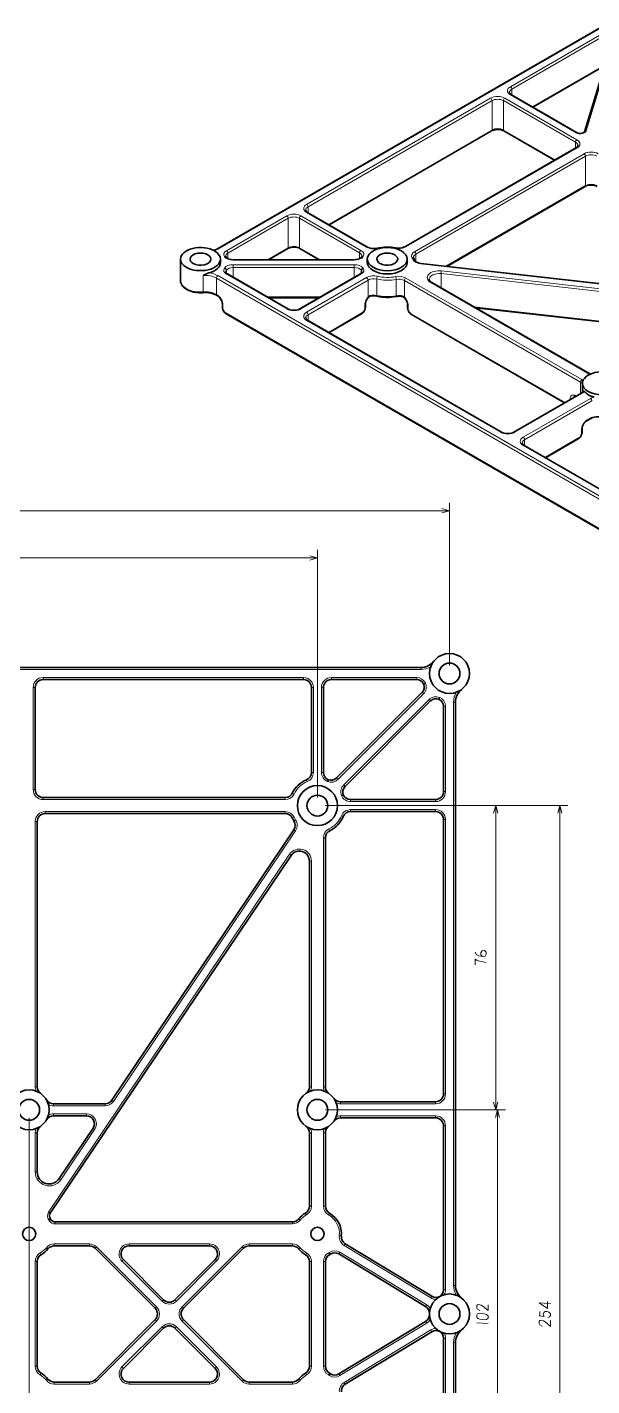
# Model space of a CAD drawing. Extents: x 297 to 1016, y 71 to 742.
# Drawn here: x 529.4 to 670.4, y 335.2 to 674.6 of the extents above; entities that cross this region are included whole.
import ezdxf

# ---------------------------------------------------------------- set-up
doc = ezdxf.new("R2010")
doc.units = 0

msp = doc.modelspace()

# ---------------------------------------------------------------- linework, layer by layer
at = {"color": 7, "lineweight": 35}
for p, q in [((576.72, 619.16), (672.71, 674.59)), ((675.86, 672.39), (668.53, 648.4)), ((604.75, 625.21), (645.37, 648.66)), ((623.7, 619.75), (666.43, 644.43)), ((634.15, 614.83), (668.7, 634.78)), ((580.8, 616.49), (611.02, 616.49)), ((707.63, 606.54), (627.69, 615.56)), ((630.41, 610.81), (670.05, 587.92)), ((641.36, 604.49), (729.86, 594.5)), ((579.07, 602.96), (677.43, 546.17)), ((599.4, 601.36), (647.84, 573.39)), ((663.56, 580.71), (625.34, 602.78)), ((682.39, 553.44), (653.5, 570.12)), ((627.73, 514.62), (491.98, 514.62)), ((531.35, 484.12), (531.35, 509.62)), ((533.35, 511.62), (598.35, 511.62)), ((600.35, 509.62), (600.35, 488.42)), ((603.35, 488.42), (603.35, 509.62)), ((605.35, 511.62), (626.69, 511.62)), ((628.02, 508.42), (606.65, 487.05)), ((608.78, 484.93), (630.14, 506.29)), ((636.35, 360.25), (636.35, 506)), ((633.35, 504.97), (633.35, 483.62)), ((593.79, 482.12), (533.35, 482.12)), ((631.35, 481.62), (610.14, 481.62)), ((610.14, 478.62), (631.35, 478.62)), ((531.85, 409.87), (531.85, 476.12)), ((533.85, 478.12), (593.79, 478.12)), ((633.35, 476.62), (633.35, 408.12)), ((595.98, 474.08), (550.51, 406.51)), ((603.85, 409.87), (603.85, 472.06)), ((535.12, 378.27), (595.28, 467.67)), ((599.85, 466.27), (599.85, 409.87)), ((631.35, 406.12), (607.6, 406.12)), ((607.6, 402.12), (631.35, 402.12)), ((633.35, 400.12), (633.35, 359.19)), ((595.61, 376.12), (536.31, 376.12)), ((554.8, 370.12), (574.9, 370.12)), ((630.44, 357.55), (608.78, 370.68)), ((561.32, 354.54), (546.32, 369.54)), ((583.39, 369.54), (568.39, 354.54)), ((628.89, 354.98), (607.23, 368.11)), ((531.85, 366.2), (531.85, 340.05)), ((599.85, 340.05), (599.85, 366.2)), ((603.85, 366.2), (603.85, 340.05)), ((546.32, 336.71), (561.32, 351.71)), ((568.39, 351.71), (583.39, 336.71)), ((607.23, 338.14), (628.89, 351.26)), ((630.44, 348.7), (608.78, 335.57)), ((633.35, 306.12), (633.35, 347.06)), ((636.35, 346), (636.35, 200.25)), ((554.8, 336.12), (574.9, 336.12))]:
    msp.add_line(p, q, dxfattribs=at)
at = {"color": 7, "lineweight": 13}
for p, q in [((672.96, 674.56), (576.97, 619.14)), ((650.07, 659.71), (673.8, 673.41)), ((674.16, 672.8), (650.42, 659.1)), ((676.34, 672.65), (669.01, 648.66)), ((599.15, 630.32), (645.12, 656.85)), ((645.47, 656.24), (599.51, 629.7)), ((666.33, 645.83), (648.3, 656.24)), ((648.65, 656.85), (666.68, 646.44)), ((604.6, 625.3), (645.47, 648.89)), ((666.68, 644.4), (623.95, 619.73)), ((626.07, 618.5), (668.45, 642.97)), ((668.8, 642.36), (626.42, 617.89)), ((633.9, 614.86), (668.8, 635.01)), ((611.02, 616.4), (580.8, 616.4)), ((580.8, 615.25), (611.02, 615.25)), ((611.02, 614.55), (580.8, 614.55)), ((707.57, 606.45), (627.64, 615.47)), ((679.68, 552.39), (576.61, 611.89)), ((576.97, 612.51), (680.03, 553)), ((667.57, 585.92), (623.59, 611.31)), ((623.95, 611.92), (667.92, 586.53)), ((738.51, 601.08), (632.76, 613.01)), ((632.86, 613.71), (738.61, 601.77)), ((669.88, 587.85), (630.16, 610.78)), ((640.91, 604.75), (730.16, 594.67)), ((578.97, 603.19), (677.32, 546.4)), ((647.59, 573.37), (599.15, 601.33)), ((625.24, 603.01), (663.71, 580.8)), ((682.2, 553.39), (653.25, 570.1)), ((334.85, 553.79), (634.85, 553.79)), ((634.85, 515.12), (634.85, 555.79)), ((601.85, 482.12), (601.85, 543.98)), ((367.85, 541.98), (601.85, 541.98)), ((491.98, 514.12), (627.73, 514.12)), ((530.85, 509.62), (530.85, 484.12)), ((598.35, 512.12), (533.35, 512.12)), ((600.85, 488.42), (600.85, 509.62)), ((602.85, 509.62), (602.85, 488.42)), ((626.69, 512.12), (605.35, 512.12)), ((607.01, 486.69), (628.38, 508.06)), ((629.79, 506.65), (608.42, 485.28)), ((635.85, 506), (635.85, 360.25)), ((633.85, 483.62), (633.85, 504.97)), ((533.35, 481.62), (593.79, 481.62)), ((593.79, 478.62), (533.85, 478.62)), ((603.85, 480.12), (648.38, 480.12)), ((603.85, 480.12), (664.42, 480.12)), ((610.14, 481.12), (631.35, 481.12)), ((631.35, 479.12), (610.14, 479.12)), ((646.38, 404.12), (646.38, 480.12)), ((662.42, 226.12), (662.42, 480.12)), ((531.35, 476.12), (531.35, 409.87)), ((633.85, 408.12), (633.85, 476.62)), ((550.92, 406.23), (596.39, 473.8)), ((603.35, 472.06), (603.35, 409.87)), ((594.86, 467.95), (534.71, 378.55)), ((600.35, 409.87), (600.35, 466.27)), ((603.85, 404.12), (648.38, 404.12)), ((603.85, 404.12), (648.84, 404.12)), ((607.6, 405.62), (631.35, 405.62)), ((646.84, 302.12), (646.84, 404.12)), ((529.85, 402.12), (529.85, 154.73)), ((631.35, 402.62), (607.6, 402.62)), ((633.85, 359.19), (633.85, 400.12)), ((536.31, 375.62), (595.61, 375.62)), ((574.9, 370.62), (554.8, 370.62)), ((608.52, 370.25), (630.19, 357.12)), ((546.67, 369.89), (561.67, 354.89)), ((568.03, 354.89), (583.03, 369.89)), ((607.49, 368.54), (629.15, 355.41)), ((531.35, 340.05), (531.35, 366.2)), ((600.35, 366.2), (600.35, 340.05)), ((603.35, 340.05), (603.35, 366.2)), ((561.67, 351.36), (546.67, 336.36)), ((583.03, 336.36), (568.03, 351.36)), ((629.15, 350.84), (607.49, 337.71)), ((608.52, 336), (630.19, 349.13)), ((633.85, 347.06), (633.85, 306.12)), ((635.85, 200.25), (635.85, 346)), ((574.9, 335.62), (554.8, 335.62))]:
    msp.add_line(p, q, dxfattribs=at)
at = {"color": 7, "lineweight": 13, "ltscale": 0.486646}
msp.add_line((655.52, 654.69), (672.37, 664.42), dxfattribs=at)
at = {"color": 7, "lineweight": 35, "ltscale": 0.479428}
msp.add_line((655.66, 654.61), (672.27, 664.2), dxfattribs=at)
at = {"color": 7, "lineweight": 13, "ltscale": 0.036598}
for p, q in [((650.42, 659.1), (650.42, 657.63)), ((666.33, 644.37), (666.33, 645.83)), ((599.51, 629.7), (599.51, 628.24)), ((599.51, 602.76), (599.51, 601.3))]:
    msp.add_line(p, q, dxfattribs=at)
at = {"color": 7, "lineweight": 13, "ltscale": 0.183713}
for p, q in [((645.47, 648.89), (645.47, 656.24)), ((648.3, 656.24), (648.3, 648.89))]:
    msp.add_line(p, q, dxfattribs=at)
at = {"color": 7, "lineweight": 13, "ltscale": 0.473534}
msp.add_line((666.47, 648.2), (650.07, 657.67), dxfattribs=at)
at = {"color": 7, "lineweight": 35, "ltscale": 0.473534}
msp.add_line((666.72, 648.22), (650.32, 657.69), dxfattribs=at)
at = {"color": 7, "lineweight": 13, "ltscale": 0.373402}
msp.add_line((648.3, 648.89), (661.23, 641.42), dxfattribs=at)
at = {"color": 7, "lineweight": 35, "ltscale": 0.366185}
msp.add_line((661.09, 641.34), (648.4, 648.66), dxfattribs=at)
at = {"color": 7, "lineweight": 13, "ltscale": 0.183711}
for p, q in [((668.8, 635.01), (668.8, 642.36)), ((594.56, 619.5), (594.56, 626.85)), ((597.39, 626.85), (597.39, 619.5))]:
    msp.add_line(p, q, dxfattribs=at)
at = {"color": 7, "lineweight": 13, "ltscale": 0.432915}
for p, q in [((614.15, 619.62), (599.15, 628.28)), ((612.38, 618.19), (597.39, 626.85)), ((597.74, 627.46), (612.74, 618.8)), ((599.15, 603.37), (614.15, 612.03)), ((614.5, 611.42), (599.51, 602.76))]:
    msp.add_line(p, q, dxfattribs=at)
at = {"color": 7, "lineweight": 35, "ltscale": 0.432915}
msp.add_line((614.4, 619.64), (599.4, 628.3), dxfattribs=at)
at = {"color": 7, "lineweight": 13, "ltscale": 0.435645}
for p, q in [((579.11, 618.75), (594.2, 627.46)), ((594.56, 626.85), (579.47, 618.13))]:
    msp.add_line(p, q, dxfattribs=at)
at = {"color": 7, "lineweight": 13, "ltscale": 0.03363}
msp.add_line((579.47, 618.13), (579.47, 616.79), dxfattribs=at)
at = {"color": 7, "lineweight": 13, "ltscale": 0.150257}
msp.add_line((589.35, 616.49), (594.56, 619.5), dxfattribs=at)
at = {"color": 7, "lineweight": 35, "ltscale": 0.138812}
msp.add_line((589.65, 616.49), (594.45, 619.27), dxfattribs=at)
at = {"color": 7, "lineweight": 13, "ltscale": 0.150256}
msp.add_line((597.39, 619.5), (602.59, 616.49), dxfattribs=at)
at = {"color": 7, "lineweight": 35, "ltscale": 0.138813}
msp.add_line((602.3, 616.49), (597.49, 619.27), dxfattribs=at)
at = {"color": 7, "lineweight": 13, "ltscale": 0.035454}
msp.add_line((612.38, 616.77), (612.38, 618.19), dxfattribs=at)
at = {"color": 7, "lineweight": 13, "ltscale": 0.047025}
msp.add_line((626.42, 617.89), (626.42, 616.01), dxfattribs=at)
at = {"color": 7, "lineweight": 35, "ltscale": 0.132686}
msp.add_line((567.64, 616.64), (567.64, 611.33), dxfattribs=at)
at = {"color": 7, "lineweight": 35, "ltscale": 0.020413}
for p, q in [((577.64, 616.64), (577.64, 615.82)), ((614.31, 616.64), (614.31, 615.82)), ((624.31, 616.64), (624.31, 615.82)), ((613.83, 604.62), (613.83, 605.43)), ((667.97, 573.41), (667.97, 574.23))]:
    msp.add_line(p, q, dxfattribs=at)
at = {"color": 7, "lineweight": 35, "ltscale": 0.002049}
msp.add_line((579.07, 617.11), (579.03, 617.18), dxfattribs=at)
at = {"color": 7, "lineweight": 13, "ltscale": 0.002293}
for p, q in [((580.8, 616.4), (580.8, 616.49)), ((611.02, 616.4), (611.02, 616.49))]:
    msp.add_line(p, q, dxfattribs=at)
at = {"color": 7, "lineweight": 13, "ltscale": 0.017422}
for p, q in [((580.8, 614.55), (580.8, 615.25)), ((611.02, 614.55), (611.02, 615.25))]:
    msp.add_line(p, q, dxfattribs=at)
at = {"color": 7, "lineweight": 13, "ltscale": 0.061252}
msp.add_line((580.8, 614.55), (580.8, 612.1), dxfattribs=at)
at = {"color": 7, "lineweight": 13, "ltscale": 0.063182}
msp.add_line((611.02, 612.02), (611.02, 614.55), dxfattribs=at)
at = {"color": 7, "lineweight": 13, "ltscale": 0.102063}
for p, q in [((573.28, 608.47), (573.28, 612.55)), ((576.61, 611.89), (576.61, 607.81)), ((616.67, 611.67), (616.67, 607.59)), ((621.54, 607.5), (621.54, 611.59))]:
    msp.add_line(p, q, dxfattribs=at)
at = {"color": 7, "lineweight": 13, "ltscale": 0.017413}
msp.add_line((579.08, 613.84), (579.08, 613.14), dxfattribs=at)
at = {"color": 7, "lineweight": 13, "ltscale": 0.435646}
msp.add_line((594.2, 604.19), (579.11, 612.9), dxfattribs=at)
at = {"color": 7, "lineweight": 13, "ltscale": 0.020067}
msp.add_line((579.13, 613.1), (579.13, 613.9), dxfattribs=at)
at = {"color": 7, "lineweight": 35, "ltscale": 0.435645}
msp.add_line((579.36, 612.93), (594.45, 604.21), dxfattribs=at)
at = {"color": 7, "lineweight": 35, "ltscale": 0.432916}
msp.add_line((612.49, 612.87), (597.49, 604.21), dxfattribs=at)
at = {"color": 7, "lineweight": 13, "ltscale": 0.432916}
msp.add_line((612.74, 612.85), (597.74, 604.19), dxfattribs=at)
at = {"color": 7, "lineweight": 35, "ltscale": 0.017838}
msp.add_line((612.84, 613.87), (612.84, 613.16), dxfattribs=at)
at = {"color": 7, "lineweight": 13, "ltscale": 0.105948}
msp.add_line((614.5, 607.18), (614.5, 611.42), dxfattribs=at)
at = {"color": 7, "lineweight": 13, "ltscale": 0.104649}
msp.add_line((623.59, 611.31), (623.59, 607.12), dxfattribs=at)
at = {"color": 7, "lineweight": 13, "ltscale": 0.089142}
msp.add_line((632.76, 613.01), (632.76, 609.45), dxfattribs=at)
at = {"color": 7, "lineweight": 13, "ltscale": 0.006309}
msp.add_line((576.61, 607.81), (576.83, 607.69), dxfattribs=at)
at = {"color": 7, "lineweight": 35, "ltscale": 0.006311}
msp.add_line((576.72, 607.58), (576.94, 607.46), dxfattribs=at)
at = {"color": 7, "lineweight": 35, "ltscale": 0.020409}
msp.add_line((578.11, 604.62), (578.11, 605.43), dxfattribs=at)
at = {"color": 7, "lineweight": 13, "ltscale": 0.020412}
for p, q in [((578.26, 605.23), (578.26, 604.41)), ((613.69, 604.41), (613.69, 605.23))]:
    msp.add_line(p, q, dxfattribs=at)
at = {"color": 7, "lineweight": 13, "ltscale": 0.334619}
msp.add_line((589.28, 607.2), (602.67, 607.2), dxfattribs=at)
at = {"color": 7, "lineweight": 35, "ltscale": 0.316321}
msp.add_line((602.3, 606.99), (589.65, 606.99), dxfattribs=at)
at = {"color": 7, "lineweight": 35, "ltscale": 0.020415}
msp.add_line((624.38, 604.44), (624.38, 605.26), dxfattribs=at)
at = {"color": 7, "lineweight": 13, "ltscale": 0.020413}
for p, q in [((624.53, 605.05), (624.53, 604.24)), ((667.83, 573.21), (667.83, 574.03))]:
    msp.add_line(p, q, dxfattribs=at)
at = {"color": 7, "lineweight": 13, "ltscale": 0.241697}
msp.add_line((604.6, 598.35), (612.98, 603.19), dxfattribs=at)
at = {"color": 7, "lineweight": 35, "ltscale": 0.234479}
msp.add_line((612.87, 602.96), (604.75, 598.27), dxfattribs=at)
at = {"color": 7, "lineweight": 13, "ltscale": 0.072208}
msp.add_line((667.57, 583.03), (667.57, 585.92), dxfattribs=at)
at = {"color": 7, "lineweight": 35, "ltscale": 0.055386}
msp.add_line((668.05, 585.61), (668.05, 583.4), dxfattribs=at)
at = {"color": 7, "lineweight": 13, "ltscale": 0.008745}
msp.add_line((668.13, 583.53), (668.13, 583.88), dxfattribs=at)
at = {"color": 7, "lineweight": 35, "ltscale": 0.484905}
msp.add_line((667.67, 583.09), (650.88, 573.39), dxfattribs=at)
at = {"color": 7, "lineweight": 13, "ltscale": 0.484905}
msp.add_line((667.92, 583.06), (651.13, 573.37), dxfattribs=at)
at = {"color": 7, "lineweight": 13, "ltscale": 0.484907}
for p, q in [((653.25, 572.14), (670.05, 581.84)), ((670.4, 581.23), (653.6, 571.53))]:
    msp.add_line(p, q, dxfattribs=at)
at = {"color": 7, "lineweight": 13, "ltscale": 0.003548}
msp.add_line((665, 581.54), (665, 581.69), dxfattribs=at)
at = {"color": 7, "lineweight": 13, "ltscale": 0.002886}
msp.add_line((666.44, 582.49), (666.54, 582.43), dxfattribs=at)
at = {"color": 7, "lineweight": 13, "ltscale": 0.03274}
msp.add_line((669.27, 576.49), (670.4, 577.14), dxfattribs=at)
at = {"color": 7, "lineweight": 35, "ltscale": 0.032741}
msp.add_line((670.3, 576.92), (669.16, 576.26), dxfattribs=at)
at = {"color": 7, "lineweight": 13, "ltscale": 0.036597}
msp.add_line((653.6, 571.53), (653.6, 570.06), dxfattribs=at)
at = {"color": 7, "lineweight": 13, "ltscale": 0.24292}
msp.add_line((658.7, 567.12), (667.11, 571.98), dxfattribs=at)
at = {"color": 7, "lineweight": 35, "ltscale": 0.235704}
msp.add_line((667.01, 571.75), (658.84, 567.04), dxfattribs=at)
at = {"color": 7, "lineweight": 13, "ltscale": 0.0125}
for p, q in [((627.73, 514.62), (627.73, 514.12)), ((530.85, 509.62), (531.35, 509.62)), ((533.35, 512.12), (533.35, 511.62)), ((598.35, 512.12), (598.35, 511.62)), ((600.85, 509.62), (600.35, 509.62)), ((603.35, 509.62), (602.85, 509.62)), ((605.35, 511.62), (605.35, 512.12)), ((626.69, 512.12), (626.69, 511.62)), ((628.83, 510.69), (628.36, 510.5)), ((628.38, 508.06), (628.02, 508.42)), ((632.12, 506.68), (632.31, 507.14)), ((632.23, 506.63), (632.41, 507.1)), ((635.85, 506), (636.35, 506)), ((633.85, 504.97), (633.35, 504.97)), ((600.85, 488.42), (600.35, 488.42)), ((603.35, 488.42), (602.85, 488.42)), ((607.01, 486.69), (606.65, 487.05)), ((531.35, 484.12), (530.85, 484.12)), ((533.35, 482.12), (533.35, 481.62)), ((593.79, 482.12), (593.79, 481.62)), ((633.85, 483.62), (633.35, 483.62)), ((533.85, 478.12), (533.85, 478.62)), ((593.79, 478.12), (593.79, 478.62)), ((610.14, 481.12), (610.14, 481.62)), ((610.14, 478.62), (610.14, 479.12)), ((631.35, 481.12), (631.35, 481.62)), ((631.35, 478.62), (631.35, 479.12)), ((531.85, 476.12), (531.35, 476.12)), ((608.3, 477.4), (607.84, 477.6)), ((633.35, 476.62), (633.85, 476.62)), ((603.85, 472.06), (603.35, 472.06)), ((599.85, 466.27), (600.35, 466.27)), ((531.85, 409.87), (531.35, 409.87)), ((599.85, 409.87), (600.35, 409.87)), ((603.85, 409.87), (603.35, 409.87)), ((633.35, 408.12), (633.85, 408.12)), ((535.91, 405.62), (535.91, 405.12)), ((548.85, 405.62), (548.85, 405.12)), ((607.6, 406.12), (607.6, 405.62)), ((631.35, 406.12), (631.35, 405.62)), ((535.91, 403.12), (535.91, 402.62)), ((544.14, 403.12), (544.14, 402.62)), ((607.6, 402.12), (607.6, 402.62)), ((631.35, 402.12), (631.35, 402.62)), ((531.35, 398.38), (531.85, 398.38)), ((599.85, 398.38), (600.35, 398.38)), ((603.85, 398.38), (603.35, 398.38)), ((633.35, 400.12), (633.85, 400.12)), ((531.35, 388.61), (531.85, 388.61)), ((597.17, 376.87), (597.56, 376.56)), ((598.85, 378.32), (599.1, 377.89)), ((599.85, 380.05), (600.35, 380.05)), ((603.85, 380.05), (603.35, 380.05)), ((604.85, 378.32), (604.6, 377.89)), ((535.3, 376.67), (534.88, 376.4)), ((536.31, 376.12), (536.31, 375.62)), ((595.61, 376.12), (595.61, 375.62)), ((536.1, 370.62), (536.1, 370.12)), ((544.9, 370.62), (544.9, 370.12)), ((554.8, 370.12), (554.8, 370.62)), ((574.9, 370.62), (574.9, 370.12)), ((584.8, 370.62), (584.8, 370.12)), ((595.61, 370.62), (595.61, 370.12)), ((607.83, 372.57), (607.33, 372.62)), ((608.78, 370.68), (608.52, 370.25)), ((532.6, 368.36), (532.85, 367.93)), ((534.15, 369.69), (534.54, 369.37)), ((546.67, 369.89), (546.32, 369.54)), ((553.39, 366.71), (553.03, 366.36)), ((576.67, 366.36), (576.32, 366.71)), ((583.03, 369.89), (583.39, 369.54)), ((597.56, 369.69), (597.17, 369.37)), ((599.1, 368.36), (598.85, 367.93)), ((604.6, 368.36), (604.85, 367.93)), ((604.83, 368.5), (605.11, 368.08)), ((607.49, 368.54), (607.23, 368.11)), ((531.85, 366.2), (531.35, 366.2)), ((600.35, 366.2), (599.85, 366.2)), ((603.35, 366.2), (603.85, 366.2)), ((635.85, 360.25), (636.35, 360.25)), ((563.44, 356.66), (563.08, 356.31)), ((566.62, 356.31), (566.27, 356.66)), ((630.44, 357.55), (630.19, 357.12)), ((633.35, 359.19), (633.85, 359.19)), ((561.67, 354.89), (561.32, 354.54)), ((568.03, 354.89), (568.39, 354.54)), ((629.15, 355.41), (628.89, 354.98)), ((561.67, 351.36), (561.32, 351.71)), ((563.44, 349.59), (563.08, 349.94)), ((566.62, 349.94), (566.27, 349.59)), ((568.39, 351.71), (568.03, 351.36)), ((629.15, 350.84), (628.89, 351.26)), ((630.44, 348.7), (630.19, 349.13)), ((633.35, 347.06), (633.85, 347.06)), ((635.85, 346), (636.35, 346)), ((531.85, 340.05), (531.35, 340.05)), ((553.39, 339.54), (553.03, 339.89)), ((576.67, 339.89), (576.32, 339.54)), ((599.85, 340.05), (600.35, 340.05)), ((603.35, 340.05), (603.85, 340.05)), ((532.85, 338.32), (532.6, 337.89)), ((534.54, 336.87), (534.15, 336.56)), ((536.1, 336.12), (536.1, 335.62)), ((544.9, 336.12), (544.9, 335.62)), ((546.32, 336.71), (546.67, 336.36)), ((554.8, 336.12), (554.8, 335.62)), ((574.9, 335.62), (574.9, 336.12)), ((583.39, 336.71), (583.03, 336.36)), ((584.8, 336.12), (584.8, 335.62)), ((595.61, 336.12), (595.61, 335.62)), ((597.17, 336.87), (597.56, 336.56)), ((598.85, 338.32), (599.1, 337.89)), ((604.6, 337.89), (604.85, 338.32)), ((604.83, 337.74), (605.11, 338.17)), ((607.49, 337.71), (607.23, 338.14)), ((608.78, 335.57), (608.52, 336))]:
    msp.add_line(p, q, dxfattribs=at)
at = {"color": 7, "lineweight": 35, "ltscale": 0.000506592}
msp.add_line((625.4, 511.62), (625.38, 511.62), dxfattribs=at)
at = {"color": 7, "lineweight": 35, "ltscale": 0.000140455}
msp.add_line((625.46, 511.62), (625.46, 511.62), dxfattribs=at)
at = {"color": 7, "lineweight": 13, "ltscale": 0.012499}
for p, q in [((628.87, 510.59), (628.41, 510.39)), ((630.14, 506.29), (629.79, 506.65)), ((599.13, 486.57), (599.32, 486.11)), ((608.78, 484.93), (608.42, 485.28)), ((595.99, 476.29), (596.41, 476.57)), ((595.98, 474.08), (596.39, 473.8)), ((604.96, 473.85), (604.74, 474.3)), ((550.51, 406.51), (550.92, 406.23)), ((546.21, 399.23), (545.8, 399.51)), ((537.76, 386.66), (537.34, 386.94)), ((535.12, 378.27), (534.71, 378.55)), ((535.14, 376.9), (534.73, 376.61))]:
    msp.add_line(p, q, dxfattribs=at)
at = {"color": 7, "lineweight": 35, "ltscale": 0.000503335}
msp.add_line((627.11, 507.5), (627.09, 507.49), dxfattribs=at)
at = {"color": 7, "lineweight": 35, "ltscale": 0.000543213}
msp.add_line((633.35, 503.65), (633.35, 503.67), dxfattribs=at)
at = {"color": 7, "lineweight": 35, "ltscale": 0.000251775}
msp.add_line((636.35, 503.68), (636.35, 503.67), dxfattribs=at)
at = {"color": 7, "lineweight": 35, "ltscale": 0.000552368}
msp.add_line((600.35, 489.6), (600.35, 489.57), dxfattribs=at)
at = {"color": 7, "lineweight": 35, "ltscale": 0.012505}
for p, q in [((604.34, 486.13), (604.53, 486.59)), ((608.32, 482.8), (607.86, 482.61))]:
    msp.add_line(p, q, dxfattribs=at)
at = {"color": 7, "lineweight": 35, "ltscale": 4.85652e-05}
msp.add_line((607.43, 487.83), (607.44, 487.83), dxfattribs=at)
at = {"color": 7, "lineweight": 35, "ltscale": 0.000507111}
msp.add_line((607.47, 487.87), (607.49, 487.88), dxfattribs=at)
at = {"color": 7, "lineweight": 35, "ltscale": 0.000323487}
for p, q in [((592.47, 482.12), (592.46, 482.12)), ((611.23, 406.12), (611.24, 406.12))]:
    msp.add_line(p, q, dxfattribs=at)
at = {"color": 7, "lineweight": 13, "ltscale": 0.012501}
for p, q in [((595.58, 483.23), (596.03, 483.01)), ((595.58, 477.01), (596.03, 477.23)), ((595.28, 467.67), (594.86, 467.95))]:
    msp.add_line(p, q, dxfattribs=at)
at = {"color": 7, "lineweight": 35, "ltscale": 0.00050354}
for p, q in [((611.3, 478.62), (611.32, 478.62)), ((539.3, 402.62), (539.32, 402.62))]:
    msp.add_line(p, q, dxfattribs=at)
at = {"color": 7, "lineweight": 35, "ltscale": 0.000535583}
for p, q in [((592.45, 478.12), (592.47, 478.12)), ((599.85, 413.53), (599.85, 413.51))]:
    msp.add_line(p, q, dxfattribs=at)
at = {"color": 7, "lineweight": 35, "ltscale": 0.0006274}
msp.add_line((595.32, 473.1), (595.33, 473.12), dxfattribs=at)
at = {"color": 7, "lineweight": 35, "ltscale": 4.8041e-05}
msp.add_line((595.36, 473.16), (595.36, 473.17), dxfattribs=at)
at = {"color": 7, "lineweight": 35, "ltscale": 0.00032349}
for p, q in [((603.85, 470.75), (603.85, 470.73)), ((531.85, 413.5), (531.85, 413.51)), ((603.85, 413.5), (603.85, 413.51)), ((531.85, 394.75), (531.85, 394.73)), ((603.85, 394.75), (603.85, 394.73))]:
    msp.add_line(p, q, dxfattribs=at)
at = {"color": 7, "lineweight": 35, "ltscale": 0.323355}
msp.add_line((548.85, 405.62), (535.91, 405.62), dxfattribs=at)
at = {"color": 7, "lineweight": 13, "ltscale": 0.323355}
msp.add_line((535.91, 405.12), (548.85, 405.12), dxfattribs=at)
at = {"color": 7, "lineweight": 13, "ltscale": 0.205597}
msp.add_line((544.14, 403.12), (535.91, 403.12), dxfattribs=at)
at = {"color": 7, "lineweight": 35, "ltscale": 0.205597}
msp.add_line((535.91, 402.62), (544.14, 402.62), dxfattribs=at)
at = {"color": 7, "lineweight": 35, "ltscale": 0.000538635}
for p, q in [((611.26, 402.12), (611.24, 402.12)), ((599.85, 394.72), (599.85, 394.74))]:
    msp.add_line(p, q, dxfattribs=at)
at = {"color": 7, "lineweight": 13, "ltscale": 0.244108}
msp.add_line((531.35, 398.38), (531.35, 388.61), dxfattribs=at)
at = {"color": 7, "lineweight": 35, "ltscale": 0.244108}
msp.add_line((531.85, 388.61), (531.85, 398.38), dxfattribs=at)
at = {"color": 7, "lineweight": 35, "ltscale": 0.378686}
msp.add_line((545.8, 399.51), (537.34, 386.94), dxfattribs=at)
at = {"color": 7, "lineweight": 13, "ltscale": 0.378685}
msp.add_line((537.76, 386.66), (546.21, 399.23), dxfattribs=at)
at = {"color": 7, "lineweight": 35, "ltscale": 0.458181}
for p, q in [((599.85, 398.38), (599.85, 380.05)), ((603.85, 380.05), (603.85, 398.38))]:
    msp.add_line(p, q, dxfattribs=at)
at = {"color": 7, "lineweight": 13, "ltscale": 0.458181}
for p, q in [((600.35, 380.05), (600.35, 398.38)), ((603.35, 398.38), (603.35, 380.05))]:
    msp.add_line(p, q, dxfattribs=at)
at = {"color": 7, "lineweight": 13, "ltscale": 0.220131}
for p, q in [((536.1, 370.62), (544.9, 370.62)), ((544.9, 335.62), (536.1, 335.62))]:
    msp.add_line(p, q, dxfattribs=at)
at = {"color": 7, "lineweight": 35, "ltscale": 0.220131}
for p, q in [((544.9, 370.12), (536.1, 370.12)), ((536.1, 336.12), (544.9, 336.12))]:
    msp.add_line(p, q, dxfattribs=at)
at = {"color": 7, "lineweight": 13, "ltscale": 0.270131}
for p, q in [((584.8, 370.62), (595.61, 370.62)), ((595.61, 335.62), (584.8, 335.62))]:
    msp.add_line(p, q, dxfattribs=at)
at = {"color": 7, "lineweight": 35, "ltscale": 0.270131}
for p, q in [((595.61, 370.12), (584.8, 370.12)), ((584.8, 336.12), (595.61, 336.12))]:
    msp.add_line(p, q, dxfattribs=at)
at = {"color": 7, "lineweight": 35, "ltscale": 0.35533}
for p, q in [((563.44, 356.66), (553.39, 366.71)), ((576.32, 366.71), (566.27, 356.66)), ((563.44, 349.59), (553.39, 339.54)), ((576.32, 339.54), (566.27, 349.59))]:
    msp.add_line(p, q, dxfattribs=at)
at = {"color": 7, "lineweight": 13, "ltscale": 0.35533}
for p, q in [((553.03, 366.36), (563.08, 356.31)), ((566.62, 356.31), (576.67, 366.36)), ((553.03, 339.89), (563.08, 349.94)), ((566.62, 349.94), (576.67, 339.89))]:
    msp.add_line(p, q, dxfattribs=at)
at = {"color": 7, "lineweight": 35, "ltscale": 0.000551605}
msp.add_line((633.35, 362.6), (633.35, 362.57), dxfattribs=at)
at = {"color": 7, "lineweight": 35, "ltscale": 0.000507024}
for p, q in [((625.99, 356.74), (625.97, 356.75)), ((627.55, 346.94), (627.53, 346.93))]:
    msp.add_line(p, q, dxfattribs=at)
at = {"color": 7, "lineweight": 35, "ltscale": 0.000271109}
msp.add_line((626, 356.74), (625.99, 356.74), dxfattribs=at)
at = {"color": 7, "lineweight": 35, "ltscale": 0.000263912}
msp.add_line((627.55, 346.94), (627.54, 346.94), dxfattribs=at)
at = {"color": 7, "lineweight": 35, "ltscale": 0.000504303}
msp.add_line((633.35, 343.67), (633.35, 343.65), dxfattribs=at)
at = {"color": 7, "lineweight": 35}
for points in [[(650.32, 657.69), (650.1, 657.84), (649.94, 658), (649.86, 658.15), (649.83, 658.28)], [(648.4, 648.66), (648.09, 648.81), (647.72, 648.92), (647.28, 649), (646.81, 649.02), (646.34, 648.98), (645.9, 648.89), (645.53, 648.75), (645.37, 648.66)], [(666.72, 648.22), (666.95, 648.12), (667.28, 648.05), (667.65, 648.04), (668, 648.09), (668.25, 648.18), (668.42, 648.27), (668.51, 648.36), (668.53, 648.4), (668.53, 648.4)], [(666.43, 644.43), (666.65, 644.57), (666.81, 644.74), (666.89, 644.89), (666.92, 645.01)], [(671.74, 634.78), (671.42, 634.93), (671.06, 635.04), (670.61, 635.12), (670.14, 635.14), (669.67, 635.1), (669.24, 635.01), (668.86, 634.87), (668.7, 634.78)], [(599.4, 628.3), (599.19, 628.45), (599.03, 628.61), (598.95, 628.76), (598.92, 628.89)], [(597.49, 619.27), (597.18, 619.42), (596.81, 619.53), (596.36, 619.6), (595.89, 619.62), (595.43, 619.59), (594.99, 619.49), (594.61, 619.35), (594.45, 619.27)], [(616.75, 619.38), (616.28, 619.3), (615.8, 619.29), (615.32, 619.33), (614.88, 619.44), (614.51, 619.58), (614.4, 619.64)], [(621.48, 619.46), (621.99, 619.4), (622.51, 619.41), (623.01, 619.49), (623.39, 619.6), (623.7, 619.75)], [(579.03, 617.18), (578.95, 617.31), (578.94, 617.4)], [(579.42, 616.81), (579.21, 616.96), (579.07, 617.11)], [(580.8, 616.49), (580.33, 616.52), (579.89, 616.62), (579.58, 616.73), (579.42, 616.81)], [(611.02, 616.49), (611.49, 616.52), (611.94, 616.61), (612.32, 616.74), (612.59, 616.88), (612.81, 617.06), (612.9, 617.15)], [(612.84, 613.87), (612.85, 613.97), (612.93, 614.14), (613.03, 614.25), (613.15, 614.33), (613.3, 614.39)], [(613.3, 617.26), (613.2, 617.27), (613.04, 617.25), (612.97, 617.21), (612.9, 617.15)], [(626.6, 615.89), (626.38, 616.04), (626.22, 616.2), (626.14, 616.35)], [(627.69, 615.56), (627.23, 615.64), (626.83, 615.78), (626.6, 615.89)], [(567.64, 611.33), (567.68, 610.94), (567.78, 610.58), (567.95, 610.24), (568.19, 609.89), (568.49, 609.58), (568.88, 609.27), (569.21, 609.06)], [(573.28, 612.55), (574, 612.91), (574.33, 613.06), (574.5, 613.12), (574.75, 613.21)], [(579.36, 612.93), (579.16, 613.06), (579.03, 613.21), (578.96, 613.34), (578.94, 613.43)], [(612.49, 612.87), (612.71, 613.02), (612.86, 613.18), (612.95, 613.33), (612.97, 613.46)], [(630.41, 610.81), (630.14, 610.99), (629.96, 611.17), (629.85, 611.35), (629.79, 611.53), (629.78, 611.6)], [(569.21, 609.06), (569.71, 608.81), (570.27, 608.6), (570.92, 608.42), (571.62, 608.3), (572.34, 608.24), (573.07, 608.25), (573.25, 608.26)], [(573.25, 608.26), (573.97, 608.28), (574.68, 608.22), (575.37, 608.1), (575.97, 607.92), (576.5, 607.7), (576.72, 607.58)], [(576.94, 607.46), (577.18, 607.28), (577.43, 607.04), (577.66, 606.75), (577.89, 606.33), (578.02, 605.99), (578.1, 605.65), (578.11, 605.43)], [(578.11, 604.62), (578.14, 604.31), (578.23, 603.99), (578.39, 603.67), (578.59, 603.37), (578.84, 603.12), (579.07, 602.96)], [(594.45, 604.21), (594.77, 604.07), (595.13, 603.95), (595.58, 603.88), (596.05, 603.86), (596.52, 603.9), (596.95, 603.99), (597.33, 604.13), (597.49, 604.21)], [(613.83, 604.62), (613.8, 604.31), (613.71, 604), (613.56, 603.67), (613.35, 603.37), (613.1, 603.12), (612.87, 602.96)], [(613.83, 605.43), (613.86, 605.73), (613.95, 606.07), (614.1, 606.42), (614.29, 606.75), (614.52, 607.05)], [(623.2, 607.21), (622.8, 607.3), (622.36, 607.35), (621.82, 607.34), (621.48, 607.29)], [(624.38, 605.26), (624.35, 605.54), (624.26, 605.9), (624.1, 606.28), (623.85, 606.67), (623.59, 606.97)], [(624.38, 604.44), (624.41, 604.16), (624.5, 603.81), (624.66, 603.49), (624.87, 603.19), (625.12, 602.94), (625.34, 602.78)], [(599.4, 601.36), (599.19, 601.5), (599.03, 601.67), (598.95, 601.82), (598.92, 601.94)], [(668.13, 583.88), (668.26, 583.82), (668.35, 583.75), (668.51, 583.59)], [(665.99, 582.35), (666.1, 582.39), (666.25, 582.38), (666.38, 582.34)], [(667.67, 583.09), (667.91, 583.25), (668.06, 583.41), (668.14, 583.57), (668.16, 583.68)], [(670.3, 576.92), (670.62, 577.07), (671.03, 577.19), (671.5, 577.26), (672.03, 577.27), (672.2, 577.25)], [(667.97, 574.23), (668, 574.53), (668.09, 574.87), (668.24, 575.21), (668.43, 575.55), (668.7, 575.88), (668.98, 576.14), (669.16, 576.26)], [(647.84, 573.39), (648.15, 573.24), (648.52, 573.13), (648.97, 573.06), (649.44, 573.04), (649.9, 573.07), (650.34, 573.17), (650.72, 573.31), (650.88, 573.39)], [(653.5, 570.12), (653.28, 570.27), (653.13, 570.43), (653.04, 570.58), (653.02, 570.71)], [(667.01, 571.75), (667.24, 571.91), (667.49, 572.17), (667.7, 572.46), (667.85, 572.79), (667.95, 573.13), (667.97, 573.41)]]:
    msp.add_lwpolyline(points, dxfattribs=at)
at = {"color": 7, "lineweight": 13}
for points in [[(576.83, 607.69), (577.08, 607.52), (577.32, 607.31), (577.54, 607.07), (577.74, 606.79), (577.92, 606.49), (578.06, 606.18), (578.16, 605.87), (578.23, 605.54), (578.26, 605.23)], [(578.26, 604.41), (578.28, 604.21), (578.34, 603.99), (578.44, 603.77), (578.57, 603.56), (578.72, 603.38), (578.89, 603.24), (578.97, 603.19)], [(612.98, 603.19), (613.15, 603.31), (613.31, 603.47), (613.45, 603.67), (613.56, 603.88), (613.64, 604.1), (613.68, 604.32), (613.69, 604.41)], [(613.69, 605.23), (613.71, 605.52), (613.77, 605.83), (613.84, 606.06), (613.94, 606.3), (614.05, 606.53), (614.18, 606.76), (614.34, 606.98), (614.5, 607.18)], [(623.59, 607.12), (623.76, 606.94), (623.92, 606.74), (624.19, 606.3), (624.33, 605.98), (624.44, 605.67), (624.5, 605.35), (624.53, 605.05)], [(624.53, 604.24), (624.55, 604.03), (624.61, 603.81), (624.71, 603.59), (624.84, 603.39), (624.99, 603.21), (625.16, 603.06), (625.24, 603.01)], [(665, 581.69), (665.02, 581.95), (665.08, 582.19), (665.19, 582.38), (665.33, 582.53), (665.5, 582.64), (665.7, 582.68), (665.92, 582.68), (666.16, 582.62), (666.44, 582.49)], [(665.99, 582.35), (665.87, 582.2), (665.79, 582)], [(667.83, 574.03), (667.84, 574.24), (667.87, 574.47), (667.93, 574.7), (668.01, 574.94), (668.15, 575.25), (668.33, 575.55), (668.53, 575.83), (668.75, 576.08), (668.99, 576.3), (669.27, 576.49)], [(667.11, 571.98), (667.29, 572.1), (667.45, 572.27), (667.59, 572.46), (667.7, 572.68), (667.78, 572.9), (667.82, 573.12), (667.83, 573.21)], [(632.92, 553.27), (634.85, 553.79), (632.92, 554.31)], [(599.92, 541.46), (601.85, 541.98), (599.92, 542.5)], [(646.9, 478.19), (646.38, 480.12), (645.86, 478.19)], [(662.94, 478.19), (662.42, 480.12), (661.9, 478.19)], [(641.23, 443.47), (641.55, 442.95), (642.14, 442.56), (643.05, 442.42), (643.79, 442.53), (644.03, 442.98), (644.03, 443.47), (643.61, 443.89), (642.98, 443.82), (642.67, 443.4), (642.7, 442.84), (643.09, 442.46)], [(644.03, 440.95), (642.32, 441.23), (641.69, 441.48), (641.23, 441.72), (641.23, 440.36)], [(645.86, 406.06), (646.38, 404.12), (646.9, 406.06)], [(647.36, 402.19), (646.84, 404.12), (646.32, 402.19)], [(644.49, 355.43), (644.49, 353.96), (643.16, 355.08), (642.74, 355.36), (642.15, 355.5), (641.8, 355.43), (641.69, 355.26), (641.69, 354.66), (641.83, 354.35), (642.39, 354)], [(660.07, 355.7), (658.5, 355.84), (657.27, 355.94), (659.3, 354.47), (659.3, 356.22)], [(659.44, 352.27), (659.83, 352.41), (660.07, 352.72), (660.07, 353.14), (659.65, 353.56), (659.23, 353.7), (658.78, 353.7), (658.39, 353.49), (658.25, 353.11), (658.32, 352.72), (658.53, 352.48), (657.27, 352.62)], [(657.41, 352.62), (657.41, 353.77)], [(641.69, 350.95), (643.09, 350.85), (644.49, 350.74)], [(660.07, 351.5), (660.07, 350.03), (658.74, 351.15), (658.32, 351.43), (657.73, 351.57), (657.38, 351.5), (657.27, 351.32), (657.27, 350.73), (657.41, 350.41), (657.97, 350.06)]]:
    msp.add_lwpolyline(points, dxfattribs=at)
msp.add_lwpolyline([(644.49, 352.67), (644.11, 352.98), (643.62, 353.16), (642.22, 353.26), (641.87, 353.12), (641.69, 352.84), (641.69, 352.32), (641.94, 352), (642.39, 351.79), (643.58, 351.65), (644.11, 351.76), (644.49, 352.07)], close=True, dxfattribs=at)
at = {"color": 7, "lineweight": 35}
for centre, radius in [((634.85, 513.12), 5), ((634.85, 513.12), 2.6), ((601.85, 480.12), 5), ((601.85, 480.12), 2.6), ((529.85, 404.12), 5), ((601.85, 404.12), 5), ((529.85, 404.12), 2.6), ((601.85, 404.12), 2.6), ((529.85, 373.12), 1.65), ((601.85, 373.12), 1.65), ((634.85, 353.12), 5), ((634.85, 353.12), 2.6)]:
    msp.add_circle(centre, radius, dxfattribs=at)
for centre, radius, start, end in [((574.48, 623.11), 4.54, 288.7009, 299.5941), ((612.54, 617.39), 0.428, 325.1371, 357.9223), ((626.25, 617.09), 0.412, 181.5932, 212.2673), ((623.2, 615.28), 3.13, 20.049, 30.3954), ((615.25, 606.41), 0.966, 104.0544, 138.6857), ((615.92, 603.74), 3.72, 77.1601, 104.0787), ((622.95, 606.33), 0.912, 44.6923, 73.6824), ((627.73, 518.62), 4, 270, 322.3301), ((533.35, 509.62), 2, 90, 180), ((598.35, 509.62), 2, 0, 90), ((605.35, 509.62), 2, 90, 180), ((626.69, 509.82), 1.8, 22.0243, 90), ((626.75, 509.69), 1.8, 315, 22.9757), ((634.85, 513.12), 7, 202.0243, 202.9757), ((640.35, 506), 4, 127.6699, 180), ((631.42, 505.02), 1.8, 67.0243, 135), ((634.85, 513.12), 7, 247.0243, 247.9757), ((631.55, 504.97), 1.8, 0, 67.9757), ((601.85, 480.12), 7, 112.8854, 153.6122), ((598.35, 488.42), 2, 292.8854, 360), ((605.35, 488.42), 2, 180, 245.7655), ((605.24, 488.46), 2, 249.2345, 315), ((533.35, 484.12), 2, 180, 270), ((593.79, 484.12), 2, 270, 333.6122), ((610.19, 483.51), 2, 135, 200.7655), ((610.14, 483.62), 2, 204.2345, 270), ((631.35, 483.62), 2, 270, 360), ((610.14, 476.62), 2, 90, 157.1146), ((631.35, 476.62), 2, 0, 90), ((533.85, 476.12), 2, 90, 180), ((593.79, 476.12), 2, 26.3878, 90), ((601.85, 480.12), 7, 206.3878, 213.1781), ((594.32, 475.2), 2, 326.0635, 33.1781), ((601.85, 480.12), 7, 296.3878, 337.1146), ((605.85, 472.06), 2, 116.3878, 180), ((597.35, 466.27), 2.5, 0, 146.0635), ((533.85, 409.87), 2, 180, 235.1501), ((597.85, 409.87), 2, 304.8499, 360), ((605.85, 409.87), 2, 180, 235.1501), ((631.35, 408.12), 2, 270, 360), ((535.91, 407.62), 2, 210, 270), ((548.85, 407.62), 2, 270, 326.0635), ((607.6, 408.12), 2, 214.8499, 270), ((535.91, 400.62), 2, 90, 150), ((544.14, 400.62), 2, 326.0635, 90), ((607.6, 400.12), 2, 90, 145.1501), ((631.35, 400.12), 2, 0, 90), ((533.85, 398.38), 2, 124.8499, 180), ((597.85, 398.38), 2, 0, 55.1501), ((605.85, 398.38), 2, 124.8499, 180), ((534.85, 388.61), 3, 180, 326.0635), ((536.12, 377.6), 1.2, 146.0635, 215.5365), ((529.85, 373.12), 6.5, 33.0557, 35.5365), ((595.61, 378.12), 2, 270, 321.3178), ((601.85, 373.12), 6, 120, 141.3178), ((597.85, 380.05), 2, 300, 360), ((605.85, 380.05), 2, 180, 240), ((601.85, 373.12), 6, 354.7261, 60), ((536.31, 377.32), 1.2, 213.0557, 270), ((536.1, 368.12), 2, 90, 141.3178), ((544.9, 368.12), 2, 45, 90), ((554.8, 368.12), 2, 90, 225), ((574.9, 368.12), 2, 315, 90), ((584.8, 368.12), 2, 90, 135), ((595.61, 368.12), 2, 38.6822, 90), ((609.82, 372.39), 2, 174.7261, 238.7816), ((533.85, 366.2), 2, 120, 180), ((529.85, 373.12), 6, 300, 321.3178), ((601.85, 373.12), 6, 218.6822, 240), ((597.85, 366.2), 2, 0, 60), ((605.85, 366.2), 2, 120, 180), ((601.85, 373.12), 6, 300, 302.8371), ((606.19, 366.4), 2, 58.7816, 122.8371), ((640.35, 360.25), 4, 180, 232.3301), ((564.85, 358.07), 2, 225, 315), ((631.48, 359.26), 2, 238.7816, 297.2581), ((631.35, 359.19), 2, 301.5235, 360), ((559.9, 353.12), 2, 315, 45), ((569.8, 353.12), 2, 135, 225), ((627.85, 353.27), 2, 0, 58.7816), ((564.85, 348.17), 2, 45, 135), ((627.85, 352.97), 2, 301.2184, 360), ((631.48, 346.99), 2, 62.7419, 121.2184), ((631.35, 347.06), 2, 0, 58.4765), ((640.35, 346), 4, 127.6699, 180), ((533.85, 340.05), 2, 180, 240), ((554.8, 338.12), 2, 135, 270), ((574.9, 338.12), 2, 270, 45), ((597.85, 340.05), 2, 300, 360), ((605.85, 340.05), 2, 180, 240), ((529.85, 333.12), 6, 38.6822, 60), ((536.1, 338.12), 2, 218.6822, 270), ((544.9, 338.12), 2, 270, 315), ((584.8, 338.12), 2, 225, 270), ((595.61, 338.12), 2, 270, 321.3178), ((601.85, 333.12), 6, 120, 141.3178), ((601.85, 333.12), 6, 57.1629, 60), ((606.19, 339.85), 2, 237.1629, 301.2184), ((609.82, 333.86), 2, 121.2184, 185.2739)]:
    msp.add_arc(centre, radius, start, end, dxfattribs=at)
at = {"color": 7, "lineweight": 13}
for centre, radius, start, end in [((615.37, 606.51), 1.1, 104.7943, 142.4419), ((622.81, 606.43), 1.05, 41.4993, 73.0568), ((627.73, 518.62), 4.5, 270, 302.611), ((533.35, 509.62), 2.5, 90, 180), ((598.35, 509.62), 2.5, 0, 90), ((605.35, 509.62), 2.5, 90, 180), ((626.69, 509.82), 2.3, 22.0243, 90), ((626.75, 509.69), 2.3, 315, 22.9757), ((634.85, 513.12), 6.5, 202.0243, 202.9757), ((631.42, 505.02), 2.3, 67.0243, 135), ((634.85, 513.12), 6.5, 247.0243, 247.9757), ((631.55, 504.97), 2.3, 360, 67.9757), ((640.35, 506), 4.5, 147.389, 180), ((601.85, 480.12), 6.5, 112.8854, 153.6122), ((598.35, 488.42), 2.5, 292.8854, 0), ((605.35, 488.42), 2.5, 180, 246.1125), ((605.24, 488.46), 2.5, 248.8875, 315), ((533.35, 484.12), 2.5, 180, 270), ((593.79, 484.12), 2.5, 270, 333.6122), ((610.19, 483.51), 2.5, 135, 201.1125), ((610.14, 483.62), 2.5, 203.8875, 270), ((631.35, 483.62), 2.5, 270, 360), ((533.85, 476.12), 2.5, 90, 180), ((593.79, 476.12), 2.5, 26.3878, 90), ((610.14, 476.62), 2.5, 90, 157.1146), ((631.35, 476.62), 2.5, 0, 90), ((601.85, 480.12), 6.5, 206.3878, 213.1781), ((594.32, 475.2), 2.5, 326.0635, 33.1781), ((601.85, 480.12), 6.5, 296.3878, 337.1146), ((605.85, 472.06), 2.5, 116.3878, 180), ((597.35, 466.27), 3, 0, 146.0635), ((533.85, 409.87), 2.5, 180, 204.9513), ((597.85, 409.87), 2.5, 335.0487, 360), ((605.85, 409.87), 2.5, 180, 204.9513), ((631.35, 408.12), 2.5, 270, 360), ((535.91, 407.62), 2.5, 240.1988, 270), ((548.85, 407.62), 2.5, 270, 326.0635), ((607.6, 408.12), 2.5, 245.0487, 270), ((535.91, 400.62), 2.5, 90, 119.8012), ((544.14, 400.62), 2.5, 326.0635, 90), ((607.6, 400.12), 2.5, 90, 114.9513), ((631.35, 400.12), 2.5, 0, 90), ((533.85, 398.38), 2.5, 155.0487, 180), ((597.85, 398.38), 2.5, 0, 24.9513), ((605.85, 398.38), 2.5, 155.0487, 180), ((534.85, 388.61), 3.5, 180, 326.0635), ((536.12, 377.6), 1.7, 146.0635, 215.5365), ((601.85, 373.12), 5.5, 120, 141.3178), ((597.85, 380.05), 2.5, 300, 0), ((605.85, 380.05), 2.5, 180, 240), ((601.85, 373.12), 5.5, 354.7261, 60), ((529.85, 373.12), 6, 33.0557, 35.5365), ((536.31, 377.32), 1.7, 213.0557, 270), ((595.61, 378.12), 2.5, 270, 321.3178), ((536.1, 368.12), 2.5, 90, 141.3178), ((544.9, 368.12), 2.5, 45, 90), ((554.8, 368.12), 2.5, 90, 225), ((574.9, 368.12), 2.5, 315, 90), ((584.8, 368.12), 2.5, 90, 135), ((595.61, 368.12), 2.5, 38.6822, 90), ((609.82, 372.39), 2.5, 174.7261, 238.7816), ((533.85, 366.2), 2.5, 120, 180), ((529.85, 373.12), 5.5, 300, 321.3178), ((601.85, 373.12), 5.5, 218.6822, 240), ((597.85, 366.2), 2.5, 0, 60), ((605.85, 366.2), 2.5, 120, 180), ((601.85, 373.12), 5.5, 300, 302.8371), ((606.19, 366.4), 2.5, 58.7816, 122.8371), ((640.35, 360.25), 4.5, 180, 212.611), ((631.48, 359.26), 2.5, 238.7816, 268.5828), ((631.35, 359.19), 2.5, 330.1988, 360), ((559.9, 353.12), 2.5, 315, 45), ((564.85, 358.07), 2.5, 225, 315), ((569.8, 353.12), 2.5, 135, 225), ((627.85, 353.27), 2.5, 28.9804, 58.7816), ((564.85, 348.17), 2.5, 45, 135), ((627.85, 352.97), 2.5, 301.2184, 331.0196), ((631.48, 346.99), 2.5, 91.4172, 121.2184), ((631.35, 347.06), 2.5, 0, 29.8012), ((640.35, 346), 4.5, 147.389, 180), ((533.85, 340.05), 2.5, 180, 240), ((554.8, 338.12), 2.5, 135, 270), ((574.9, 338.12), 2.5, 270, 45), ((597.85, 340.05), 2.5, 300, 360), ((605.85, 340.05), 2.5, 180, 240), ((529.85, 333.12), 5.5, 38.6822, 60), ((536.1, 338.12), 2.5, 218.6822, 270), ((544.9, 338.12), 2.5, 270, 315), ((584.8, 338.12), 2.5, 225, 270), ((595.61, 338.12), 2.5, 270, 321.3178), ((601.85, 333.12), 5.5, 120, 141.3178), ((601.85, 333.12), 5.5, 57.1629, 60), ((606.19, 339.85), 2.5, 237.1629, 301.2184), ((609.82, 333.86), 2.5, 121.2184, 185.2739)]:
    msp.add_arc(centre, radius, start, end, dxfattribs=at)
for centre, major_axis, ratio, start_param, end_param in [((651.83, 658.69), (-2.5, 0), 0.57735, 5.497787, 7.068583), ((651.83, 658.28), (2, 0), 0.57735, 2.356194, 3.141593), ((650.07, 659.3), (-0.25, 0.433), 0.57735, 3.926991, 5.497787), ((646.88, 655.83), (-2.5, 0), 0.57735, 3.926991, 5.497787), ((645.12, 656.44), (-0.25, 0.433), 0.57735, 3.926991, 5.497787), ((646.88, 655.42), (2, 0), 0.57735, 0.785398, 2.356194), ((648.65, 656.44), (0.25, 0.433), 0.57735, 0.785398, 2.356194), ((650.07, 657.26), (-0.25, -0.433), 0.57735, 3.141593, 3.926991), ((645.12, 649.1), (-0.25, 0.433), 0.57735, 3.141593, 3.926991), ((646.88, 648.08), (-2, 0), 0.57735, 3.926991, 5.497787), ((648.65, 649.1), (0.25, 0.433), 0.57735, 2.356194, 3.141593), ((667.53, 648.81), (-1.5, 0), 0.57735, 0.785398, 2.96692), ((669.01, 648.25), (-0.478, 0.146), 0.804072, 4.953382, 6.283064), ((666.68, 646.03), (-0.25, -0.433), 0.57735, 3.926991, 5.497787), ((664.92, 645.01), (2, 0), 0.57735, 6.283185, 7.068583), ((666.47, 647.79), (-0.25, -0.433), 0.57735, 3.141593, 3.926991), ((664.92, 645.42), (-2.5, 0), 0.57735, 2.356194, 3.926991), ((666.68, 643.99), (-0.25, 0.433), 0.57735, 5.497787, 6.283185), ((670.22, 641.95), (-2.5, 0), 0.57735, 3.926991, 5.497787), ((668.45, 642.56), (0.25, -0.433), 0.57735, 0.785398, 2.356194), ((670.22, 641.54), (2, 0), 0.57735, 0.785398, 2.356194), ((668.45, 635.22), (0.25, -0.433), 0.57735, 0, 0.785398), ((670.22, 634.19), (-2, 0), 0.57735, 3.926991, 5.497787), ((595.97, 626.44), (-2.5, 0), 0.57735, 3.926991, 5.497787), ((600.92, 629.3), (-2.5, 0), 0.57735, 5.497787, 7.068583), ((600.92, 628.89), (2, 0), 0.57735, 2.356194, 3.141593), ((599.15, 629.91), (-0.25, 0.433), 0.57735, 3.926991, 5.497787), ((599.15, 627.87), (-0.25, -0.433), 0.57735, 3.141593, 3.926991), ((594.2, 627.05), (0.25, -0.433), 0.57735, 0.785398, 2.356194), ((595.97, 626.03), (2, 0), 0.57735, 0.785398, 2.356194), ((597.74, 627.05), (-0.25, -0.433), 0.57735, 3.926991, 5.497787), ((573.79, 620.98), (-4.5, 0), 0.57735, 2.103297, 2.356194), ((576.97, 618.73), (-0.25, 0.433), 0.57735, 5.497787, 6.283185), ((580.74, 617.81), (-2.3, 0), 0.57735, 5.497787, 6.684187), ((580.74, 617.4), (1.8, 0), 0.57735, 2.356194, 3.141593), ((579.11, 618.34), (-0.25, 0.433), 0.57735, 3.926991, 5.497787), ((594.2, 619.7), (0.25, -0.433), 0.57735, 0, 0.785398), ((595.97, 618.68), (-2, 0), 0.57735, 3.926991, 5.497787), ((597.74, 619.7), (-0.25, -0.433), 0.57735, 5.497787, 6.283185), ((612.74, 618.39), (-0.25, -0.433), 0.57735, 3.926991, 5.497787), ((610.97, 617.37), (2, 0), 0.57735, 6.283185, 7.068583), ((610.97, 617.78), (-2.5, 0), 0.57735, 2.77311, 3.926991), ((614.15, 619.21), (-0.25, -0.433), 0.57735, 3.141593, 3.926991), ((615.92, 620.64), (-2.5, 0), 0.57735, 0.785398, 1.956769), ((616.86, 618.89), (-0.114, 0.487), 0.307379, 5.631253, 6.283284), ((619.31, 615.82), (6.5, 0), 0.57735, 1.245952, 1.956769), ((622.18, 620.75), (-2.5, 0), 0.57735, 1.245952, 2.356194), ((621.38, 618.97), (0.095, 0.491), 0.260594, 0, 0.641019), ((623.95, 619.32), (-0.25, 0.433), 0.57735, 5.497787, 6.283185), ((627.84, 617.48), (-2.5, 0), 0.57735, 5.497787, 6.608029), ((627.84, 617.07), (2, 0), 0.57735, 2.356194, 3.141593), ((626.07, 618.09), (0.25, -0.433), 0.57735, 0.785398, 2.356194), ((580.74, 613.84), (-2.3, 0), 0.57735, 5.882184, 7.068583), ((578.62, 616.88), (-0.403, -0.296), 0.751724, 3.14155, 4.207993), ((572.64, 615.82), (6.5, 0), 0.57735, 0.384397, 0.401001), ((572.64, 615.82), (6.5, 0), 0.57735, 5.882184, 5.898789), ((578.62, 613.95), (0.403, -0.296), 0.751724, 0.504396, 2.075193), ((578.66, 616.82), (-0.409, -0.287), 0.756913, 3.141603, 4.224773), ((580.8, 617.73), (-2.3, 0), 0.57735, 0.384397, 1.570796), ((580.8, 613.92), (-2.3, 0), 0.57735, 4.712389, 5.898789), ((578.66, 614.01), (0.409, -0.287), 0.756913, 0.487616, 2.058413), ((580.8, 613.51), (1.8, 0), 0.57735, 1.570796, 2.757196), ((611.02, 617.84), (-2.5, 0), 0.57735, 1.570796, 2.724677), ((611.02, 613.8), (-2.5, 0), 0.57735, 3.558508, 4.712389), ((611.02, 613.39), (2, 0), 0.57735, 0.422971, 1.570796), ((610.97, 613.87), (-2.5, 0), 0.57735, 2.356194, 3.510075), ((625.47, 616.61), (0.432, 0.252), 0.773794, 0.000115, 1.14681), ((619.31, 615.82), (6.5, 0), 0.57735, 0.206331, 0.324844), ((625.67, 616.18), (0.47, 0.17), 0.799178, 0.00004, 1.288788), ((628.12, 616.89), (-2.5, 0), 0.57735, 0.206331, 1.377702), ((627.64, 615.06), (0.056, 0.497), 0.156683, 0, 0.62435), ((572.64, 611.33), (5, 0), 0.57735, 3.141666, 4.840324), ((573.79, 610.26), (4, 0), 0.57735, 0.785398, 1.698731), ((573.79, 610.67), (-4.5, 0), 0.57735, 3.926991, 4.49616), ((576.97, 612.1), (0.25, 0.433), 0.57735, 0.785398, 2.356194), ((580.74, 613.43), (1.8, 0), 0.57735, 2.740591, 3.141592), ((572.64, 615.42), (-7, 0), 0.57735, 2.740591, 2.757196), ((579.11, 612.49), (-0.25, -0.433), 0.57735, 3.141593, 3.926991), ((612.74, 612.44), (0.25, -0.433), 0.57735, 2.356194, 3.141593), ((610.97, 613.46), (2, 0), 0.57735, 0, 0.362427), ((615.92, 611.01), (-2.5, 0), 0.57735, 4.326416, 5.497787), ((614.15, 611.62), (0.25, -0.433), 0.57735, 0.785398, 2.356194), ((615.92, 610.6), (2, 0), 0.57735, 1.184823, 2.356194), ((616.86, 611.94), (-0.114, -0.487), 0.307379, 3.793525, 5.364321), ((619.31, 615.42), (-7, 0), 0.57735, 1.184823, 1.89564), ((619.31, 615.82), (6.5, 0), 0.57735, 4.326416, 5.037233), ((622.18, 610.9), (-2.5, 0), 0.57735, 3.926991, 5.037233), ((621.38, 611.86), (0.095, -0.491), 0.260594, 0.929777, 2.500574), ((622.18, 610.49), (2, 0), 0.57735, 0.785398, 1.89564), ((623.95, 611.51), (-0.25, -0.433), 0.57735, 3.926991, 5.497787), ((632.28, 612.01), (-3, 0), 0.57735, 4.519294, 7.068583), ((632.28, 611.6), (2.5, 0), 0.57735, 1.377702, 3.141498), ((632.86, 613.3), (-0.056, -0.497), 0.156683, 3.765943, 5.336739), ((573.21, 608.76), (0.037, -0.499), 0.104173, 6.283185, 7.234628), ((573.79, 606.18), (-4, 0), 0.57735, 3.926991, 4.840324), ((576.97, 608.02), (-0.25, -0.433), 0.57735, 5.497787, 6.283185), ((577.19, 607.89), (-0.25, -0.433), 0.57735, 5.497787, 6.283185), ((614.89, 607.83), (-0.126, 0.484), 0.336561, 3.142506, 4.052387), ((615.92, 606.52), (-2, 0), 0.57735, 4.326416, 5.137257), ((619.31, 611.33), (7, 0), 0.57735, 4.326416, 5.037233), ((616.86, 607.86), (0.114, 0.487), 0.307379, 2.222728, 3.141494), ((622.18, 606.41), (-2, 0), 0.57735, 4.226392, 5.037233), ((630.16, 610.37), (0.25, 0.433), 0.57735, 6.283185, 7.068583), ((578.61, 605.43), (-0.5, 0), 0.57735, 0.000436, 0.785398), ((578.61, 604.62), (-0.5, 0), 0.57735, 6.283185, 7.068583), ((594.2, 603.78), (-0.25, -0.433), 0.57735, 3.141593, 3.926991), ((595.97, 605.21), (-2.5, 0), 0.57735, 0.785398, 2.356194), ((597.74, 603.78), (0.25, -0.433), 0.57735, 2.356194, 3.141593), ((613.33, 605.43), (-0.5, 0), 0.57735, 2.356194, 3.141593), ((613.33, 604.62), (-0.5, 0), 0.57735, 2.356194, 3.141593), ((614.15, 607.38), (0.372, -0.333), 0.278672, 6.283119, 6.928143), ((621.38, 607.78), (-0.095, 0.491), 0.260594, 3.141593, 4.07137), ((623.35, 607.68), (0.146, 0.478), 0.381378, 2.245357, 3.141553), ((623.95, 607.33), (0.354, 0.353), 0.342635, 2.479778, 3.141475), ((624.88, 605.26), (0.5, 0), 0.57735, 3.141449, 3.926991), ((624.88, 604.44), (0.5, 0), 0.57735, 3.141697, 3.926991), ((579.32, 603.39), (-0.25, -0.433), 0.57735, 5.497787, 6.283185), ((600.92, 602.35), (-2.5, 0), 0.57735, 5.497787, 7.068583), ((600.92, 601.94), (2, 0), 0.57735, 2.356194, 3.141593), ((599.15, 602.96), (0.25, -0.433), 0.57735, 0.785398, 2.356194), ((599.15, 600.92), (0.25, 0.433), 0.57735, 6.283185, 7.068583), ((612.62, 603.39), (0.25, -0.433), 0.57735, 0, 0.785398), ((625.59, 603.21), (0.25, 0.433), 0.57735, 2.356194, 3.141593), ((667.92, 586.12), (-0.25, -0.433), 0.57735, 3.926991, 5.497787), ((666.16, 585.1), (2, 0), 0.57735, 0.332523, 0.785398), ((666.16, 585.51), (-2.5, 0), 0.57735, 3.751342, 3.926991), ((666.16, 583.68), (2, 0), 0.57735, 6.283185, 6.460338), ((665.35, 581.89), (-0.5, 0), 0.57735, 0.785398, 1.138621), ((666.79, 582.69), (-0.25, -0.433), 0.57735, 5.497787, 5.787199), ((667.92, 582.66), (-0.25, 0.433), 0.57735, 5.497787, 6.283185), ((666.16, 584.08), (-2.5, 0), 0.57735, 2.356194, 2.791677), ((671.81, 580.82), (-2.5, 0), 0.57735, 5.062304, 5.497787), ((670.05, 581.43), (0.25, -0.433), 0.57735, 0.785398, 2.356194), ((670.05, 577.35), (-0.25, 0.433), 0.57735, 3.141593, 3.926991), ((667.47, 574.23), (-0.5, 0), 0.57735, 2.356194, 3.141593), ((668.91, 576.69), (-0.25, 0.433), 0.57735, 3.141593, 3.926991), ((647.59, 572.96), (0.25, 0.433), 0.57735, 6.283185, 7.068583), ((649.36, 574.39), (-2.5, 0), 0.57735, 0.785398, 2.356194), ((651.13, 572.96), (-0.25, 0.433), 0.57735, 5.497787, 6.283185), ((655.02, 571.12), (-2.5, 0), 0.57735, 5.497787, 7.068583), ((655.02, 570.71), (2, 0), 0.57735, 2.356194, 3.141593), ((653.25, 571.73), (0.25, -0.433), 0.57735, 0.785398, 2.356194), ((666.76, 572.19), (-0.25, 0.433), 0.57735, 3.141593, 3.926991), ((667.47, 573.41), (-0.5, 0), 0.57735, 2.356194, 3.141593), ((653.25, 569.69), (0.25, 0.433), 0.57735, 6.283185, 7.068583)]:
    msp.add_ellipse(centre, major_axis=major_axis, ratio=ratio, start_param=start_param, end_param=end_param, dxfattribs=at)
at = {"color": 7, "lineweight": 35}
for centre, major_axis, ratio, start_param, end_param in [((572.64, 616.64), (5, 0), 0.57735, 0.785398, 3.141593), ((572.64, 616.64), (2.6, 0), 0.57735, 0, 3.141593), ((572.64, 616.64), (5, 0), 0.577379, 0.000054, 0.785554), ((619.31, 616.64), (5, 0), 0.57735, 0.785398, 3.141593), ((619.31, 616.64), (2.6, 0), 0.57735, 0, 3.141593), ((619.31, 615.63), (6.89, 0), 0.586264, 1.250542, 1.951459), ((619.31, 616.64), (5, 0), 0.57735, 0, 0.785398), ((572.64, 616.64), (5, 0), 0.57735, 3.141593, 3.926991), ((572.64, 616.64), (5, 0), 0.57735, 3.926991, 6.283185), ((572.64, 616.64), (2.6, 0), 0.57735, 3.141593, 3.926991), ((572.64, 616.64), (2.6, 0), 0.57735, 3.926991, 6.283185), ((572.64, 615.82), (5, 0), 0.577368, 5.14873, 6.283152), ((619.31, 616.64), (5, 0), 0.57735, 3.141593, 6.283185), ((619.31, 615.82), (5, 0), 0.57735, 3.141593, 6.283185), ((619.31, 616.64), (2.6, 0), 0.57735, 3.141593, 3.926991), ((619.31, 616.64), (2.6, 0), 0.57735, 3.926991, 6.283185), ((619.31, 611.12), (6.89, 0), 0.586264, 4.331726, 5.032643), ((673.05, 585.61), (5, 0), 0.57735, 0.785398, 3.141593), ((673.05, 585.61), (5, 0), 0.57735, 3.141593, 6.283185), ((673.05, 584.8), (-5, 0), 0.57735, 0.431383, 1.139413)]:
    msp.add_ellipse(centre, major_axis=major_axis, ratio=ratio, start_param=start_param, end_param=end_param, dxfattribs=at)

doc.saveas('drawing.dxf')
